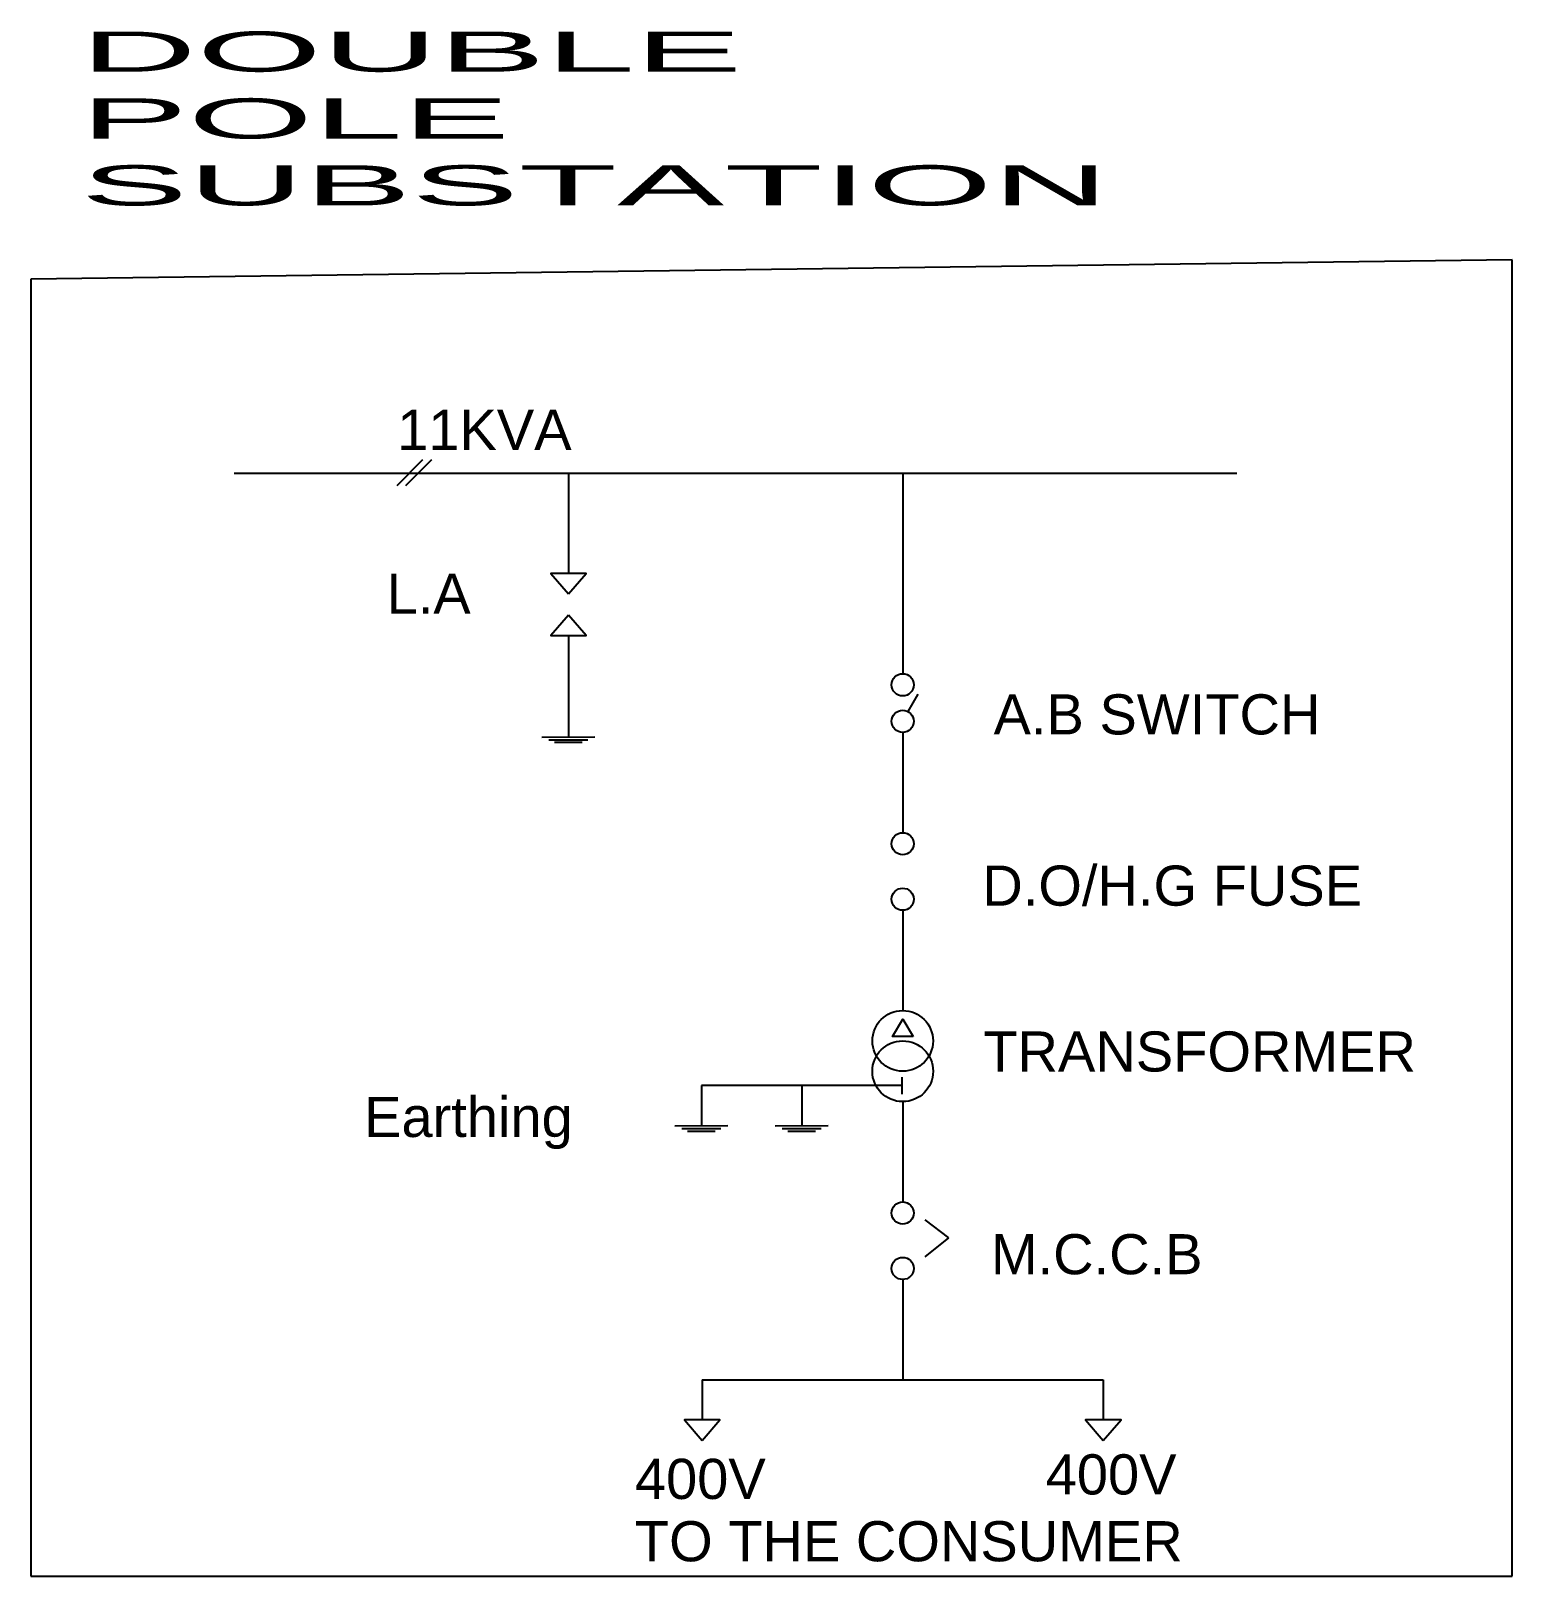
# Model space of a CAD drawing. Header units: metres. Extents: x 17.4 to 43.9, y 12.8 to 23.8.
# Drawn here: x 36.49 to 43.87, y 14.5 to 22.21 of the extents above; entities that cross this region are included whole.
import ezdxf

# ---------------------------------------------------------------- set-up
doc = ezdxf.new("R2010")
doc.units = ezdxf.units.M
doc.header["$MEASUREMENT"] = 0
doc.layers.get('0').update_dxf_attribs({"color": 10})
doc.layers.add('text', color=7, linetype='Continuous')
doc.styles.get("Standard").update_dxf_attribs({"font": 'arial.ttf'})
doc.styles.add('style1', font='CALIST.TTF', dxfattribs={"width": 3})

msp = doc.modelspace()

# ---------------------------------------------------------------- linework, layer by layer
for p, q in [((38.4408, 20.0668), (38.3124, 19.9384)), ((38.4851, 20.0668), (38.3567, 19.9384)), ((37.502, 20.0014), (42.502, 20.0014)), ((39.1686, 20.0014), (39.1686, 19.5014)), ((40.8353, 20.0014), (40.8353, 20.0014)), ((40.8353, 20.0014), (40.8353, 19.0014)), ((39.1686, 19.1918), (39.1686, 18.6869)), ((40.862, 18.8127), (40.9118, 18.899)), ((39.0364, 18.6862), (39.3008, 18.6876)), ((39.0713, 18.6727), (39.2659, 18.6727)), ((39.0995, 18.6602), (39.2377, 18.6597)), ((40.8353, 18.7093), (40.8353, 18.2093)), ((40.8353, 17.8227), (40.8353, 17.3227)), ((40.8316, 16.9489), (39.8316, 16.9489)), ((39.8316, 16.9489), (39.8316, 16.7489)), ((40.3316, 16.9489), (40.3316, 16.7489)), ((40.8316, 16.9914), (40.8316, 16.9065)), ((40.8353, 16.869), (40.8353, 16.369)), ((39.6994, 16.7482), (39.9638, 16.7496)), ((39.7343, 16.7348), (39.9289, 16.7348)), ((39.7625, 16.7223), (39.9007, 16.7218)), ((40.1994, 16.7482), (40.4638, 16.7496)), ((40.2343, 16.7348), (40.4289, 16.7348)), ((40.2625, 16.7223), (40.4007, 16.7218)), ((41.0649, 16.1906), (40.9478, 16.2803)), ((40.9478, 16.0955), (41.0649, 16.1906)), ((40.8353, 15.9824), (40.8353, 15.4824)), ((39.8353, 15.4824), (41.8353, 15.4824)), ((39.8353, 15.4824), (39.8353, 15.2824)), ((41.8353, 15.4824), (41.8353, 15.2824))]:
    msp.add_line(p, q)
for points in [[(39.1686, 19.3992), (39.2571, 19.5014), (39.0801, 19.5014)], [(39.1686, 19.2941), (39.0801, 19.1918), (39.2571, 19.1918)], [(40.8869, 17.1938), (40.7836, 17.1938), (40.8353, 17.2808)], [(39.8353, 15.1801), (39.9238, 15.2824), (39.7468, 15.2824)], [(41.8353, 15.1801), (41.9238, 15.2824), (41.7468, 15.2824)]]:
    msp.add_lwpolyline(points, close=True)
for centre, radius in [((40.8353, 18.9463), 0.0552), ((40.8353, 18.7645), 0.0552), ((40.8353, 18.1541), 0.0552), ((40.8353, 17.8779), 0.0552), ((40.8353, 17.1716), 0.1511), ((40.8353, 17.0203), 0.1513), ((40.8353, 16.3138), 0.0552), ((40.8353, 16.0375), 0.0552)]:
    msp.add_circle(centre, radius)
at = {"layer": 'text'}
for p, q in [((43.8739, 21.0646), (36.4882, 20.9677)), ((43.8739, 14.5044), (43.8739, 21.0646)), ((36.4882, 20.9677), (36.4882, 14.5044)), ((36.4882, 14.5044), (43.8739, 14.5044))]:
    msp.add_line(p, q, dxfattribs=at)

# ---------------------------------------------------------------- texts
at = {"layer": 'text', "insert": (36.7359, 22.2022), "char_height": 0.2, "attachment_point": 1, "style": 'style1'}
msp.add_mtext_dynamic_manual_height_columns('\\pxt2;DOUBLE POLE SUBSTATION', width=1.54305, gutter_width=1, heights=[0], dxfattribs=at)
at = {"layer": 'text', "char_height": 0.2, "attachment_point": 1}
for s, width, insert in [('11KVA', 0.576663, (38.3144, 20.3171)), ('L.A', 1.206217, (38.2618, 19.5006)), ('\\pxi-3,l4,t4;A.B SWITCH', 2.323563, (41.0884, 18.899)), ('D.O/H.G FUSE', 2.30598, (41.2322, 18.0456)), ('TRANSFORMER', 1.608242, (41.2371, 17.2189)), ('Earthing', 1.310291, (38.1496, 16.8929)), ('M.C.C.B', 1.3048, (41.2751, 16.2086)), ('400V', 0.363272, (41.5482, 15.1112)), ('400V', 0.363272, (39.4999, 15.0889)), ('TO THE CONSUMER', 4.245021, (39.4999, 14.7782))]:
    msp.add_mtext_dynamic_manual_height_columns(s, width=width, gutter_width=1, heights=[0], dxfattribs=dict(at, insert=insert))

doc.saveas('drawing.dxf')
